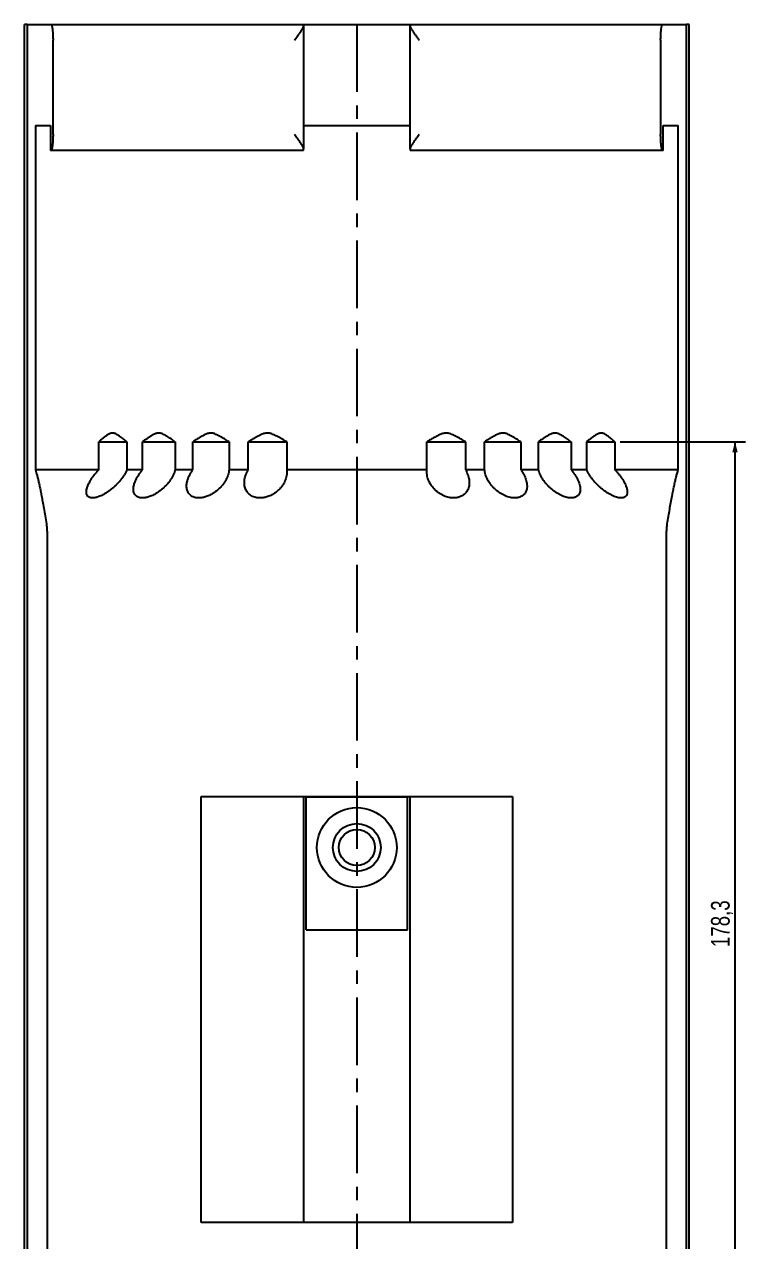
# Model space of a CAD drawing. Header units: millimetres. Extents: x 8 to 862, y 8 to 585.
# Drawn here: x 498.6 to 634.1, y 201.1 to 429.8 of the extents above; entities that cross this region are included whole.
import ezdxf

# ---------------------------------------------------------------- set-up
doc = ezdxf.new("R2010")
doc.units = ezdxf.units.MM
doc.linetypes.add('CENTERX2', pattern=[20.32, 12.7, -2.54, 2.54, -2.54])
doc.layers.add('CENTERLINE', color=4, linetype='CENTERX2')
doc.layers.add('DIMENSIONS', color=2, linetype='Continuous')
doc.layers.add('OUTLINE', color=7, linetype='Continuous', lineweight=25)
doc.styles.add('SLDTEXTSTYLE0', font='TXT', dxfattribs={"width": 0.75})
doc.dimstyles.new('SLDDIMSTYLE2', dxfattribs={"dimtxt": 3.5, "dimasz": 2, "dimexe": 0, "dimexo": 0.0625, "dimgap": 0.875, "dimtad": 1, "dimrnd": 1e-09, "dimzin": 12, "dimdsep": 46, "dimtxsty": 'SLDTEXTSTYLE0', "dimsah": 1, "dimcen": 0.09, "dimadec": 0, "dimazin": 3, "dimtfac": 1, "dimtofl": 0, "dimtmove": 0, "dimatfit": 3, "dimfxl": 0, "dimfrac": 2, "dimtolj": 1, "dimtzin": 12, "dimarcsym": 0})

# ---------------------------------------------------------------- blocks, each defined once
blk = doc.blocks.new('_D_100')
at = {"layer": 'DIMENSIONS'}
for p, q in [((610.55, 351.39), (634.14, 351.39)), ((632.14, 173.09), (632.14, 351.39)), ((623.98, 173.09), (634.14, 173.09))]:
    blk.add_line(p, q, dxfattribs=at)
for points in [[(632.14, 351.39), (631.64, 349.39), (632.64, 349.39)], [(632.14, 173.09), (632.64, 175.09), (631.64, 175.09)]]:
    blk.add_solid(points, dxfattribs=at)
at = {"layer": 'DIMENSIONS', "insert": (627.63, 256.42), "char_height": 3.5, "attachment_point": 1, "rotation": 90, "style": 'SLDTEXTSTYLE0'}
blk.add_mtext('178,3', dxfattribs=at)

msp = doc.modelspace()

# ---------------------------------------------------------------- linework, layer by layer
at = {"layer": 'CENTERLINE'}
msp.add_line((561.05106, 429.83342), (561.05106, 155.56068), dxfattribs=at)
at = {"layer": 'OUTLINE'}
for p, q in [((498.55106, 173.08726), (498.55106, 429.83342)), ((499.07599, 429.83342), (498.55106, 429.83342)), ((499.07599, 429.83342), (499.07599, 173.08726)), ((499.07599, 429.83342), (503.54147, 429.83342)), ((503.54147, 429.83342), (551.05106, 429.83342)), ((551.05106, 429.83342), (571.05106, 429.83342)), ((551.05106, 429.53504), (551.05106, 406.4318)), ((571.05106, 429.83342), (618.56064, 429.83342)), ((571.05106, 406.4318), (571.05106, 429.53504)), ((618.56064, 429.83342), (623.02613, 429.83342)), ((623.55106, 429.83342), (623.02613, 429.83342)), ((623.02613, 183.08725), (623.02613, 429.83342)), ((623.55106, 183.08725), (623.55106, 429.83342)), ((503.94021, 409.13342), (503.94021, 426.83342)), ((618.1619, 426.83342), (618.1619, 409.13342)), ((500.63743, 410.83342), (500.63743, 346.13342)), ((500.63743, 410.83342), (503.48719, 410.83342)), ((503.48147, 410.83342), (503.48147, 406.13342)), ((551.05106, 410.83342), (561.05106, 410.83342)), ((561.05106, 410.83342), (571.05106, 410.83342)), ((618.61493, 410.83342), (621.46469, 410.83342)), ((618.62064, 406.13342), (618.62064, 410.83342)), ((621.46469, 346.13342), (621.46469, 410.83342)), ((503.48719, 406.13342), (503.48147, 406.13342)), ((503.54147, 406.13342), (503.48719, 406.13342)), ((551.05106, 406.13342), (503.54147, 406.13342)), ((618.56064, 406.13342), (571.05106, 406.13342)), ((618.61493, 406.13342), (618.56064, 406.13342)), ((618.62064, 406.13342), (618.61493, 406.13342)), ((512.55343, 346.13342), (512.55343, 351.38726)), ((512.55343, 351.38726), (517.84825, 351.38726)), ((517.84825, 351.38726), (517.84825, 346.13342)), ((520.79231, 346.13342), (520.79231, 351.38726)), ((520.79231, 351.38726), (526.92612, 351.38726)), ((526.92612, 351.38726), (526.92612, 346.13342)), ((530.25443, 346.13342), (530.25443, 351.38726)), ((530.25443, 351.38726), (537.04086, 351.38726)), ((537.04086, 351.38726), (537.04086, 346.13342)), ((540.65229, 346.13342), (540.65229, 351.38726)), ((540.65229, 351.38726), (547.88514, 351.38726)), ((547.88514, 351.38726), (547.88514, 346.13342)), ((574.21698, 346.13342), (574.21698, 351.38726)), ((574.21698, 351.38726), (581.44983, 351.38726)), ((581.44983, 351.38726), (581.44983, 346.13342)), ((585.06126, 346.13342), (585.06126, 351.38726)), ((585.06126, 351.38726), (591.84769, 351.38726)), ((591.84769, 351.38726), (591.84769, 346.13342)), ((595.176, 346.13342), (595.176, 351.38726)), ((595.176, 351.38726), (601.30981, 351.38726)), ((601.30981, 351.38726), (601.30981, 346.13342)), ((604.25387, 346.13342), (604.25387, 351.38726)), ((604.25387, 351.38726), (609.54869, 351.38726)), ((609.54869, 351.38726), (609.54869, 346.13342)), ((512.55343, 346.13342), (500.63743, 346.13342)), ((520.79231, 346.13342), (517.84825, 346.13342)), ((530.25443, 346.13342), (526.92612, 346.13342)), ((540.65229, 346.13342), (537.04086, 346.13342)), ((574.21698, 346.13342), (547.88514, 346.13342)), ((585.06126, 346.13342), (581.44983, 346.13342)), ((595.176, 346.13342), (591.84769, 346.13342)), ((604.25387, 346.13342), (601.30981, 346.13342)), ((621.46469, 346.13342), (609.54869, 346.13342)), ((502.82427, 333.84078), (502.82427, 176.08725)), ((619.27785, 176.08725), (619.27785, 333.84078)), ((531.81106, 204.63342), (531.81106, 284.73342)), ((531.81106, 284.73342), (590.29106, 284.73342)), ((551.55106, 284.63342), (551.05106, 284.63342)), ((551.05106, 284.63342), (551.05106, 204.63342)), ((551.55106, 284.63342), (570.55106, 284.63342)), ((551.55106, 259.63342), (551.55106, 284.63342)), ((570.55106, 259.63342), (570.55106, 284.63342)), ((571.05106, 284.63342), (570.55106, 284.63342)), ((571.05106, 204.63342), (571.05106, 284.63342)), ((590.29106, 284.73342), (590.29106, 204.63342)), ((551.55106, 259.63342), (570.55106, 259.63342)), ((590.29106, 204.63342), (531.81106, 204.63342))]:
    msp.add_line(p, q, dxfattribs=at)
for radius in [7.5, 4.5, 3.4]:
    msp.add_circle((561.05106, 275.13342), radius, dxfattribs=at)
for points, knots in [([(503.54147, 429.83342), (503.55441, 429.83083), (503.58027, 429.82563), (503.61913, 429.78279), (503.65791, 429.71266), (503.69419, 429.61659), (503.72763, 429.50018), (503.75847, 429.36682), (503.78857, 429.20705), (503.82167, 428.99264), (503.85012, 428.75832), (503.8737, 428.51266), (503.89272, 428.27779), (503.9117, 427.98089), (503.92764, 427.61922), (503.93819, 427.23173), (503.93953, 426.96775), (503.94021, 426.83342)], [0, 0, 0, 0, 0.073924403, 0.147845621, 0.223031389, 0.298209836, 0.360509861, 0.422802143, 0.486405284, 0.549995753, 0.639900319, 0.685928045, 0.731944532, 0.799448743, 0.868664116, 0.93316695, 1, 1, 1, 1]), ([(549.34197, 426.83342), (549.34407, 426.83639), (549.43013, 426.95828), (549.60279, 427.19939), (549.85968, 427.55419), (550.09777, 427.88298), (550.31331, 428.1838), (550.50388, 428.45639), (550.68336, 428.72491), (550.84393, 428.9839), (550.96247, 429.20946), (551.03651, 429.39569), (551.04621, 429.48861), (551.05106, 429.53504)], [0, 0, 0, 0, 0.0029144858, 0.1193981461, 0.236167333, 0.3525864599, 0.4475030144, 0.5426315413, 0.637407258, 0.7385976008, 0.8396328355, 0.919866134, 1, 1, 1, 1]), ([(551.05106, 429.53504), (551.05106, 429.59205), (551.05106, 429.70727), (551.05106, 429.81153), (551.05106, 429.82594), (551.05106, 429.83342)], [0, 0, 0, 0, 0.320290331, 0.647389755, 1, 1, 1, 1]), ([(571.05106, 429.83342), (571.05106, 429.82816), (571.05106, 429.81753), (571.05106, 429.74046), (571.05106, 429.64412), (571.05106, 429.57149), (571.05106, 429.53504)], [0, 0, 0, 0, 0.301376152, 0.608376752, 0.803435237, 1, 1, 1, 1]), ([(571.05106, 429.53504), (571.0557, 429.48945), (571.06513, 429.39679), (571.13882, 429.21128), (571.25747, 428.98526), (571.40467, 428.74747), (571.55221, 428.52499), (571.69047, 428.32424), (571.83684, 428.1168), (571.9996, 427.88978), (572.17655, 427.64512), (572.36782, 427.3813), (572.56105, 427.11338), (572.69216, 426.92972), (572.75805, 426.83639), (572.76015, 426.83342)], [0, 0, 0, 0, 0.078891674, 0.160354767, 0.260033325, 0.362556147, 0.432782729, 0.503027315, 0.575208206, 0.647396966, 0.733745595, 0.820099945, 0.908591873, 0.997086087, 1, 1, 1, 1]), ([(618.1619, 426.83342), (618.16209, 426.90296), (618.1626, 427.09009), (618.16791, 427.39416), (618.17963, 427.75487), (618.19803, 428.1151), (618.22016, 428.42038), (618.24245, 428.66235), (618.26338, 428.85313), (618.28578, 429.02573), (618.31288, 429.20325), (618.34483, 429.37445), (618.382, 429.53069), (618.42049, 429.65412), (618.46328, 429.7524), (618.51008, 429.82018), (618.54375, 429.829), (618.56064, 429.83342)], [0, 0, 0, 0, 0.0346435, 0.093221835, 0.153502208, 0.225780763, 0.300146224, 0.350569879, 0.401008042, 0.452823806, 0.504649769, 0.579345721, 0.654061875, 0.730808782, 0.807566356, 0.903454374, 1, 1, 1, 1]), ([(503.94021, 409.13342), (503.94002, 409.06388), (503.93951, 408.87674), (503.93421, 408.57267), (503.92249, 408.21197), (503.90409, 407.85173), (503.88195, 407.54647), (503.85967, 407.30449), (503.83873, 407.11372), (503.81634, 406.94109), (503.78923, 406.76359), (503.75729, 406.59239), (503.72011, 406.43614), (503.68163, 406.31271), (503.63883, 406.21445), (503.59203, 406.14665), (503.55837, 406.13784), (503.54147, 406.13342)], [0, 0, 0, 0, 0.034644738, 0.093223061, 0.153502272, 0.225781896, 0.30014548, 0.350569947, 0.401007379, 0.45282448, 0.504649827, 0.579345826, 0.654061978, 0.730808831, 0.807566211, 0.903454377, 1, 1, 1, 1]), ([(551.05106, 406.4318), (551.04621, 406.47822), (551.0365, 406.57113), (550.96247, 406.75738), (550.84393, 406.98295), (550.68336, 407.24191), (550.50388, 407.51045), (550.31331, 407.78303), (550.09777, 408.08386), (549.85968, 408.41265), (549.60276, 408.76743), (549.43018, 409.00859), (549.34407, 409.13045), (549.34197, 409.13342)], [0, 0, 0, 0, 0.080132907, 0.160367308, 0.261403788, 0.362591377, 0.457368537, 0.552497054, 0.647415148, 0.763832683, 0.880600256, 0.997087127, 1, 1, 1, 1]), ([(572.76015, 409.13342), (572.75805, 409.13045), (572.67194, 409.00859), (572.49935, 408.76743), (572.24243, 408.41265), (572.00435, 408.08386), (571.7888, 407.78303), (571.59824, 407.51045), (571.41876, 407.24191), (571.25818, 406.98295), (571.13964, 406.75738), (571.06561, 406.57113), (571.05591, 406.47822), (571.05106, 406.4318)], [0, 0, 0, 0, 0.0029127306, 0.119399634, 0.2361671408, 0.35258477, 0.4475029896, 0.5426314948, 0.6374085995, 0.7385961531, 0.8396326994, 0.9198670647, 1, 1, 1, 1]), ([(618.56064, 406.13342), (618.54771, 406.13601), (618.52185, 406.1412), (618.48298, 406.18404), (618.4442, 406.25418), (618.40794, 406.35025), (618.37448, 406.46665), (618.34366, 406.60002), (618.31354, 406.7598), (618.28045, 406.97418), (618.25199, 407.20852), (618.22841, 407.45417), (618.2094, 407.68904), (618.19041, 407.98596), (618.17447, 408.34761), (618.16393, 408.73511), (618.16259, 408.99909), (618.1619, 409.13342)], [0, 0, 0, 0, 0.073924355, 0.147845634, 0.223031603, 0.298209725, 0.360509447, 0.422802072, 0.486405788, 0.549995042, 0.639901111, 0.685928008, 0.731943591, 0.799449809, 0.868662979, 0.933168176, 1, 1, 1, 1]), ([(551.05106, 406.13342), (551.05106, 406.13591), (551.05106, 406.14091), (551.05106, 406.18735), (551.05106, 406.27346), (551.05106, 406.37872), (551.05106, 406.4318)], [0, 0, 0, 0, 0.207359138, 0.416512424, 0.705767802, 1, 1, 1, 1]), ([(571.05106, 406.4318), (571.05106, 406.41281), (571.05106, 406.3236), (571.05106, 406.23036), (571.05106, 406.16496), (571.05106, 406.13776), (571.05106, 406.13474), (571.05106, 406.13342)], [0, 0, 0, 0, 0.099959191, 0.4697335485, 0.6600928051, 0.8504500268, 1, 1, 1, 1]), ([(517.84825, 351.38726), (517.61592, 351.56601), (517.15133, 351.92348), (516.59373, 352.32856), (516.17223, 352.61194), (515.8874, 352.78202), (515.62977, 352.90499), (515.40099, 352.97876), (515.20436, 353.01136), (514.99241, 353.00932), (514.76934, 352.95864), (514.53915, 352.86561), (514.23183, 352.69865), (513.85286, 352.45027), (513.40855, 352.11329), (512.97688, 351.75348), (512.69455, 351.5093), (512.55343, 351.38726)], [0, 0, 0, 0, 0.131052081, 0.262071237, 0.314318025, 0.366568503, 0.418689537, 0.452474966, 0.48633986, 0.520050372, 0.56136075, 0.602882887, 0.644373082, 0.733156597, 0.822044905, 0.911052883, 1, 1, 1, 1]), ([(526.92612, 351.38726), (526.66109, 351.56601), (526.1311, 351.92348), (525.49171, 352.32856), (525.00709, 352.61194), (524.67903, 352.78202), (524.38175, 352.90499), (524.11736, 352.97876), (523.88983, 353.01136), (523.64428, 353.00932), (523.38545, 352.95864), (523.11796, 352.86561), (522.76026, 352.69865), (522.31818, 352.45027), (521.79817, 352.11329), (521.29143, 351.75348), (520.95864, 351.5093), (520.79231, 351.38726)], [0, 0, 0, 0, 0.131052027, 0.262071626, 0.31431846, 0.36656872, 0.418689635, 0.452475192, 0.486340056, 0.520050397, 0.561360813, 0.602883102, 0.644373431, 0.733156828, 0.822044878, 0.911052903, 1, 1, 1, 1]), ([(537.04086, 351.38726), (536.75118, 351.56601), (536.1719, 351.92348), (535.47014, 352.32856), (534.93713, 352.61195), (534.57579, 352.78202), (534.24792, 352.90499), (533.95594, 352.97876), (533.70443, 353.01136), (533.43272, 353.00932), (533.14601, 352.95864), (532.84933, 352.86561), (532.45215, 352.69865), (531.96038, 352.45027), (531.38048, 352.11329), (530.81405, 351.75348), (530.44092, 351.5093), (530.25443, 351.38726)], [0, 0, 0, 0, 0.13105191, 0.26207161, 0.314318133, 0.366568681, 0.418689573, 0.452475108, 0.486339973, 0.520050673, 0.561360721, 0.602883099, 0.644373353, 0.733156621, 0.822045058, 0.911053045, 1, 1, 1, 1]), ([(547.88514, 351.38726), (547.57961, 351.56601), (546.96863, 351.92348), (546.22583, 352.32856), (545.66062, 352.61194), (545.277, 352.78202), (544.92848, 352.905), (544.61779, 352.97876), (544.34995, 353.01136), (544.06035, 353.00932), (543.75446, 352.95864), (543.43761, 352.86561), (543.01301, 352.69865), (542.48648, 352.45027), (541.86431, 352.11329), (541.2554, 351.75348), (540.85328, 351.5093), (540.65229, 351.38726)], [0, 0, 0, 0, 0.131052122, 0.262071576, 0.314318412, 0.366568792, 0.418689468, 0.452475193, 0.486340061, 0.520050491, 0.561360626, 0.602883104, 0.64437313, 0.733156864, 0.822044787, 0.911053084, 1, 1, 1, 1]), ([(581.44983, 351.38726), (581.15296, 351.56601), (580.5593, 351.92348), (579.83033, 352.32856), (579.27287, 352.61194), (578.89325, 352.78202), (578.54722, 352.905), (578.23787, 352.97876), (577.97058, 353.01136), (577.68093, 353.00932), (577.37418, 352.95864), (577.05558, 352.86561), (576.62747, 352.69865), (576.09447, 352.45027), (575.46114, 352.11329), (574.83815, 351.75348), (574.42399, 351.5093), (574.21698, 351.38726)], [0, 0, 0, 0, 0.131052067, 0.262071392, 0.314318216, 0.366568655, 0.418689368, 0.452475053, 0.486339859, 0.520050374, 0.56136062, 0.602882938, 0.644372937, 0.733156704, 0.822044731, 0.911052813, 1, 1, 1, 1]), ([(591.84769, 351.38726), (591.57215, 351.56601), (591.02115, 351.92348), (590.34197, 352.32856), (589.82162, 352.61194), (589.4668, 352.78202), (589.143, 352.90499), (588.85321, 352.97876), (588.60262, 353.01136), (588.33082, 353.00932), (588.04271, 352.95864), (587.74316, 352.86561), (587.34026, 352.69865), (586.83791, 352.45027), (586.2398, 352.11329), (585.65036, 351.75348), (585.25758, 351.5093), (585.06126, 351.38726)], [0, 0, 0, 0, 0.1310520306, 0.2620713563, 0.314318262, 0.3665685927, 0.4186894186, 0.4524750538, 0.486339898, 0.5200503531, 0.5613606653, 0.6028830264, 0.6443731347, 0.7331567426, 0.8220449395, 0.911052744, 1, 1, 1, 1]), ([(601.30981, 351.38726), (601.06398, 351.56601), (600.57237, 351.92348), (599.96363, 352.32856), (599.49618, 352.61194), (599.17697, 352.78202), (598.88522, 352.90499), (598.6238, 352.97876), (598.39751, 353.01136), (598.15184, 353.00932), (597.89111, 352.95864), (597.61971, 352.86561), (597.25426, 352.69865), (596.79782, 352.45027), (596.2531, 352.11329), (595.71513, 351.75348), (595.35567, 351.5093), (595.176, 351.38726)], [0, 0, 0, 0, 0.131052079, 0.262071562, 0.314318326, 0.366568716, 0.418689547, 0.452475099, 0.486339881, 0.520050472, 0.561360678, 0.602883166, 0.644372994, 0.733156714, 0.822044893, 0.911052813, 1, 1, 1, 1]), ([(609.54869, 351.38726), (609.34003, 351.56601), (608.92276, 351.92348), (608.40294, 352.32856), (608.0026, 352.61194), (607.72869, 352.78202), (607.47788, 352.905), (607.25276, 352.97876), (607.05765, 353.01136), (606.84556, 353.00932), (606.62014, 352.95864), (606.38515, 352.86561), (606.06825, 352.69865), (605.67158, 352.45027), (605.19681, 352.11329), (604.72666, 351.75348), (604.41143, 351.5093), (604.25387, 351.38726)], [0, 0, 0, 0, 0.131052328, 0.262071466, 0.314318247, 0.366568717, 0.418689446, 0.452475494, 0.486340064, 0.520050571, 0.561360629, 0.602883377, 0.644373262, 0.733156779, 0.822045075, 0.911052749, 1, 1, 1, 1]), ([(500.63743, 346.13342), (500.68744, 345.966), (500.78746, 345.63116), (500.93633, 345.08111), (501.08434, 344.49831), (501.24534, 343.82238), (501.4189, 343.0451), (501.60463, 342.15718), (501.78867, 341.2242), (501.99181, 340.13889), (502.21337, 338.88665), (502.45288, 337.45938), (502.61035, 336.46118), (502.68909, 335.9621)], [0, 0, 0, 0, 0.069771216, 0.139542962, 0.209436785, 0.27933101, 0.369131287, 0.458952997, 0.548779606, 0.638586757, 0.759050107, 0.879530593, 1, 1, 1, 1]), ([(517.84825, 346.13342), (517.77783, 345.98051), (517.63674, 345.67416), (517.36704, 345.2068), (517.05859, 344.73827), (516.70895, 344.27066), (516.32011, 343.80691), (515.89282, 343.35007), (515.43, 342.90593), (514.96819, 342.50948), (514.51687, 342.1616), (514.08418, 341.86081), (513.66808, 341.60355), (513.27554, 341.38969), (512.91184, 341.21592), (512.56896, 341.0768), (512.25152, 340.972), (511.96181, 340.89762), (511.68402, 340.84913), (511.42329, 340.82957), (511.18279, 340.83822), (510.93604, 340.87991), (510.70144, 340.96995), (510.4905, 341.12194), (510.33611, 341.32556), (510.23759, 341.57794), (510.19777, 341.86808), (510.21223, 342.18905), (510.27594, 342.53291), (510.38479, 342.89533), (510.53492, 343.27284), (510.72192, 343.66016), (510.969, 344.1017), (511.28804, 344.59794), (511.69111, 345.14544), (512.11333, 345.65985), (512.41652, 345.9861), (512.55343, 346.13342)], [0, 0, 0, 0, 0.034415913, 0.068955261, 0.103499599, 0.137922604, 0.172541459, 0.207312288, 0.242043594, 0.276608021, 0.304024556, 0.331497614, 0.358880202, 0.380537692, 0.402247002, 0.423879006, 0.441979628, 0.460130983, 0.478219748, 0.496371526, 0.514588879, 0.532742536, 0.558431517, 0.584135743, 0.61213214, 0.64014873, 0.669232877, 0.69842569, 0.727552247, 0.757075274, 0.786702837, 0.816352841, 0.845906565, 0.886183675, 0.92655845, 0.966837259, 1, 1, 1, 1]), ([(526.92612, 346.13342), (526.88143, 345.98051), (526.7919, 345.67416), (526.59325, 345.2068), (526.35071, 344.73827), (526.06106, 344.27066), (525.72588, 343.80691), (525.34522, 343.35007), (524.92093, 342.90593), (524.48644, 342.50948), (524.0523, 342.1616), (523.62806, 341.86081), (523.21218, 341.60355), (522.81262, 341.38969), (522.43623, 341.21592), (522.0751, 341.0768), (521.73458, 340.972), (521.4183, 340.89762), (521.10911, 340.84913), (520.81216, 340.82957), (520.53131, 340.83822), (520.2346, 340.87991), (519.9394, 340.96995), (519.65558, 341.12194), (519.42398, 341.32556), (519.24469, 341.57795), (519.12395, 341.86808), (519.05853, 342.18905), (519.04472, 342.53291), (519.07899, 342.89533), (519.15775, 343.27284), (519.27729, 343.66016), (519.45348, 344.1017), (519.70028, 344.59794), (520.03286, 345.14544), (520.39671, 345.65984), (520.66925, 345.9861), (520.79231, 346.13342)], [0, 0, 0, 0, 0.034415805, 0.068955153, 0.10349966, 0.137922649, 0.172541481, 0.207312404, 0.242043524, 0.276607924, 0.304024532, 0.331497585, 0.35888017, 0.380537627, 0.402246989, 0.423878995, 0.441979686, 0.46013107, 0.478219644, 0.496371559, 0.514589013, 0.532742626, 0.558431495, 0.58413577, 0.612132189, 0.640148572, 0.669232836, 0.698425642, 0.727552311, 0.757075299, 0.786702848, 0.816352866, 0.845906584, 0.886183667, 0.926558433, 0.96683732, 1, 1, 1, 1]), ([(537.04086, 346.13342), (537.02327, 345.98051), (536.98801, 345.67416), (536.86644, 345.2068), (536.69718, 344.73827), (536.47631, 344.27066), (536.20499, 343.8069), (535.88252, 343.35007), (535.50966, 342.90593), (535.11569, 342.50948), (534.71191, 342.1616), (534.30902, 341.86081), (533.90599, 341.60355), (533.51154, 341.38969), (533.13392, 341.21592), (532.7655, 341.0768), (532.41224, 340.972), (532.07901, 340.89762), (531.74782, 340.84913), (531.42368, 340.82957), (531.11099, 340.83822), (530.77335, 340.87991), (530.42652, 340.96995), (530.07844, 341.12194), (529.77666, 341.32556), (529.52205, 341.57795), (529.32407, 341.86807), (529.18076, 342.18905), (529.08985, 342.53291), (529.04848, 342.89533), (529.05348, 343.27284), (529.10194, 343.66016), (529.20187, 344.1017), (529.36895, 344.59794), (529.62092, 345.14544), (529.91535, 345.65984), (530.14895, 345.9861), (530.25443, 346.13342)], [0, 0, 0, 0, 0.03441578, 0.068955247, 0.103499589, 0.137922678, 0.172541427, 0.207312429, 0.242043614, 0.276607934, 0.304024436, 0.331497579, 0.358880238, 0.380537642, 0.40224705, 0.423879074, 0.441979814, 0.460131002, 0.47821957, 0.496371538, 0.514588988, 0.532742609, 0.558431524, 0.584135866, 0.612132255, 0.640148589, 0.669232899, 0.698425653, 0.727552239, 0.757075237, 0.786702815, 0.816352827, 0.845906555, 0.886183714, 0.92655845, 0.966837367, 1, 1, 1, 1]), ([(547.88514, 346.13342), (547.89517, 345.98051), (547.91527, 345.67416), (547.87446, 345.20679), (547.78364, 344.73827), (547.63827, 344.27066), (547.43904, 343.80691), (547.18455, 343.35007), (546.87445, 342.90593), (546.53297, 342.50948), (546.17182, 342.16159), (545.80252, 341.86081), (545.42458, 341.60355), (545.04724, 341.38969), (544.67985, 341.21592), (544.31534, 341.0768), (543.96009, 340.972), (543.62002, 340.89762), (543.2769, 340.84913), (542.9354, 340.82957), (542.60039, 340.83822), (542.23207, 340.87991), (541.84416, 340.96995), (541.44237, 341.12194), (541.0796, 341.32556), (540.7574, 341.57794), (540.4882, 341.86808), (540.27135, 342.18905), (540.1061, 342.5329), (539.99036, 342.89533), (539.92145, 343.27284), (539.89734, 343.66016), (539.91799, 344.1017), (540.00026, 344.59794), (540.16397, 345.14544), (540.38003, 345.65984), (540.56759, 345.9861), (540.65229, 346.13342)], [0, 0, 0, 0, 0.034415761, 0.068955026, 0.103499609, 0.137922404, 0.17254142, 0.20731221, 0.242043525, 0.276608017, 0.304024458, 0.331497684, 0.35888016, 0.380537608, 0.402246981, 0.42387896, 0.441979723, 0.46013098, 0.478219618, 0.496371491, 0.514589062, 0.532742601, 0.558431529, 0.584135647, 0.612132017, 0.640148734, 0.669232862, 0.698425703, 0.727552393, 0.757075212, 0.786702799, 0.816352879, 0.845906701, 0.886183689, 0.926558444, 0.966837339, 1, 1, 1, 1]), ([(581.44983, 346.13342), (581.53762, 345.98051), (581.71352, 345.67416), (581.91253, 345.2068), (582.06368, 344.73827), (582.16153, 344.27066), (582.20529, 343.80691), (582.19181, 343.35007), (582.11751, 342.90593), (581.98785, 342.50947), (581.81365, 342.1616), (581.60669, 341.86081), (581.36819, 341.60355), (581.10716, 341.38969), (580.83452, 341.21592), (580.54604, 341.0768), (580.24816, 340.972), (579.94887, 340.89762), (579.63235, 340.84913), (579.30158, 340.82957), (578.96183, 340.83822), (578.57063, 340.87991), (578.13334, 340.96995), (577.64837, 341.12194), (577.17442, 341.32556), (576.71488, 341.57794), (576.28843, 341.86808), (575.89838, 342.18905), (575.54846, 342.53291), (575.23911, 342.89533), (574.96965, 343.27284), (574.74088, 343.66016), (574.52956, 344.1017), (574.35302, 344.59794), (574.23351, 345.14545), (574.18552, 345.65984), (574.20719, 345.9861), (574.21698, 346.13342)], [0, 0, 0, 0, 0.034415797, 0.068955244, 0.103499676, 0.137922605, 0.17254151, 0.207312225, 0.242043425, 0.276607874, 0.304024548, 0.331497739, 0.358880252, 0.380537745, 0.402247141, 0.423878908, 0.441979651, 0.46013102, 0.478219729, 0.496371484, 0.514589012, 0.532742582, 0.55843155, 0.584135739, 0.612132151, 0.64014865, 0.669232785, 0.698425764, 0.727552293, 0.757075311, 0.786702978, 0.81635296, 0.845906667, 0.886183853, 0.926558449, 0.966837447, 1, 1, 1, 1]), ([(591.84769, 346.13342), (591.95707, 345.98051), (592.17622, 345.67416), (592.44624, 345.2068), (592.67209, 344.73827), (592.84837, 344.27066), (592.97382, 343.80691), (593.04487, 343.35007), (593.05705, 342.90593), (593.00896, 342.50948), (592.91044, 342.1616), (592.77263, 341.86081), (592.59727, 341.60355), (592.39275, 341.38969), (592.16984, 341.21592), (591.92558, 341.0768), (591.66601, 340.972), (591.39935, 340.89762), (591.1116, 340.84913), (590.80499, 340.82957), (590.48455, 340.83822), (590.10955, 340.87991), (589.68211, 340.96995), (589.19817, 341.12194), (588.71487, 341.32556), (588.23599, 341.57794), (587.78126, 341.86808), (587.35513, 342.18905), (586.96266, 342.53291), (586.60518, 342.89533), (586.28268, 343.27284), (585.99696, 343.66016), (585.71813, 344.1017), (585.46259, 344.59794), (585.2521, 345.14544), (585.11537, 345.65985), (585.07809, 345.9861), (585.06126, 346.13342)], [0, 0, 0, 0, 0.034415781, 0.068955153, 0.10349959, 0.137922551, 0.172541466, 0.207312388, 0.242043542, 0.276607953, 0.304024565, 0.331497547, 0.358880085, 0.380537603, 0.402247019, 0.423878848, 0.441979601, 0.460130978, 0.478219571, 0.496371568, 0.514588934, 0.532742542, 0.558431525, 0.584135659, 0.61213211, 0.640148627, 0.669232802, 0.698425645, 0.727552266, 0.757075297, 0.786702812, 0.816352765, 0.845906609, 0.88618366, 0.926558426, 0.966837229, 1, 1, 1, 1]), ([(601.30981, 346.13342), (601.43745, 345.98051), (601.6932, 345.67416), (602.02602, 345.2068), (602.31972, 344.73827), (602.56906, 344.27066), (602.77239, 343.80691), (602.92581, 343.35007), (603.0241, 342.90593), (603.05905, 342.50948), (603.03919, 342.1616), (602.97473, 341.86081), (602.86784, 341.60355), (602.72603, 341.38969), (602.55964, 341.21592), (602.367, 341.0768), (602.15364, 340.972), (601.92771, 340.89762), (601.67749, 340.84913), (601.40432, 340.82957), (601.11295, 340.83822), (600.76554, 340.87991), (600.36093, 340.96995), (599.89274, 341.12194), (599.41477, 341.32556), (598.9311, 341.57794), (598.4619, 341.86808), (598.01264, 342.18905), (597.58955, 342.53291), (597.19479, 342.89533), (596.82907, 343.27284), (596.49508, 343.66016), (596.1572, 344.1017), (595.83044, 344.59794), (595.53536, 345.14544), (595.31403, 345.65985), (595.21894, 345.9861), (595.176, 346.13342)], [0, 0, 0, 0, 0.034415725, 0.068955178, 0.103499604, 0.137922534, 0.172541394, 0.207312339, 0.242043501, 0.276607974, 0.304024558, 0.331497577, 0.358880118, 0.380537584, 0.402246966, 0.423878966, 0.441979804, 0.460130969, 0.47821965, 0.496371419, 0.514588996, 0.532742502, 0.558431502, 0.584135644, 0.612132088, 0.640148625, 0.669232778, 0.698425685, 0.727552249, 0.757075274, 0.786702885, 0.816352859, 0.845906562, 0.886183634, 0.926558499, 0.966837238, 1, 1, 1, 1]), ([(609.54869, 346.13342), (609.69071, 345.98051), (609.97528, 345.67416), (610.36079, 345.2068), (610.71341, 344.73827), (611.02825, 344.27066), (611.30328, 343.80691), (611.53442, 343.35008), (611.71583, 342.90593), (611.83274, 342.50948), (611.89216, 342.1616), (611.903, 341.86081), (611.86783, 341.60355), (611.79305, 341.38969), (611.68822, 341.21592), (611.55307, 341.0768), (611.39239, 340.972), (611.21405, 340.89762), (611.00896, 340.84913), (610.77755, 340.82957), (610.52409, 340.83822), (610.21483, 340.87991), (609.84535, 340.96995), (609.40713, 341.12194), (608.949, 341.32556), (608.47525, 341.57794), (608.00583, 341.86808), (607.54709, 342.18905), (607.10624, 342.53291), (606.68619, 342.89533), (606.28837, 343.27284), (605.91625, 343.66016), (605.52958, 344.1017), (605.14153, 344.59794), (604.77082, 345.14544), (604.47164, 345.65985), (604.32161, 345.9861), (604.25387, 346.13342)], [0, 0, 0, 0, 0.0344157926, 0.0689551434, 0.103499587, 0.1379225023, 0.1725413599, 0.2073123834, 0.2420435048, 0.276607934, 0.3040244713, 0.3314975348, 0.3588801394, 0.3805376312, 0.4022468935, 0.4238789662, 0.4419797562, 0.4601309511, 0.4782196028, 0.4963713825, 0.5145890112, 0.5327425487, 0.5584315317, 0.5841356794, 0.6121321361, 0.6401485602, 0.669232724, 0.6984256978, 0.7275522578, 0.7570751794, 0.7867028806, 0.8163528231, 0.8459065921, 0.8861837058, 0.926558484, 0.9668372568, 1, 1, 1, 1]), ([(619.41303, 335.9621), (619.4867, 336.42951), (619.63407, 337.36444), (619.85801, 338.70594), (620.08419, 339.9963), (620.29823, 341.14719), (620.49964, 342.168), (620.68799, 343.06741), (620.8781, 343.91729), (621.06997, 344.71187), (621.26529, 345.46045), (621.39759, 345.90698), (621.46469, 346.13342)], [0, 0, 0, 0, 0.112752824, 0.2255293925, 0.3382980368, 0.4510401692, 0.5420821129, 0.6331646641, 0.7242516331, 0.8153168181, 0.9063443704, 1, 1, 1, 1]), ([(502.68909, 335.9621), (502.69893, 335.89551), (502.71863, 335.76222), (502.74603, 335.52491), (502.77076, 335.26012), (502.79192, 334.96504), (502.80786, 334.6602), (502.81834, 334.35009), (502.82354, 334.08013), (502.82406, 333.90882), (502.82427, 333.84078)], [0, 0, 0, 0, 0.142743112, 0.2857251725, 0.4281730005, 0.5646259862, 0.7008952422, 0.8134441353, 0.9259008211, 1, 1, 1, 1]), ([(619.27785, 333.84078), (619.2785, 333.95983), (619.27981, 334.19804), (619.28946, 334.53966), (619.30384, 334.85491), (619.32245, 335.14475), (619.34453, 335.40815), (619.3694, 335.64446), (619.39252, 335.82624), (619.40743, 335.925), (619.41303, 335.9621)], [0, 0, 0, 0, 0.129555846, 0.259238201, 0.387570961, 0.516061869, 0.650162292, 0.784785465, 0.919171567, 1, 1, 1, 1])]:
    msp.add_open_spline(points, degree=3, knots=knots, dxfattribs=at)

# ---------------------------------------------------------------- dimensions: what is measured, and where the dimension line sits
at = {"layer": 'DIMENSIONS'}
dim = msp.add_linear_dim(base=(632.14016, 351.38726), p1=(622.97801, 173.08726), p2=(609.54868, 351.38726), angle=90, dimstyle='SLDDIMSTYLE2', dxfattribs=at)
dim.commit()
dim.dimension.update_dxf_attribs({"geometry": '_D_100', "text_midpoint": (632.14016, 262.23726), "dimtype": 160})

doc.saveas('drawing.dxf')
